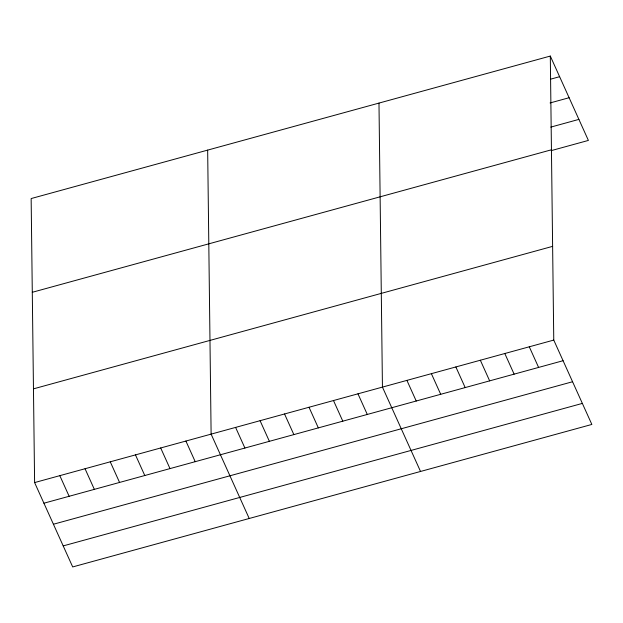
<?xml version="1.0" encoding="UTF-8"?>
<svg xmlns="http://www.w3.org/2000/svg" width="623" height="623" viewBox="0 0 623 623"><rect width="100%" height="100%" fill="white"/><g stroke="black" fill="none" stroke-linecap="round" stroke-linejoin="round"><path stroke-width="0.93" d="M550.304 56.062L31.15 198.558L34.608 482.576L72.696 566.938L591.85 424.442L553.761 340.08L550.304 56.062L588.392 140.424L551.223 150.626M550.553 79.183L559.618 76.691M550.078 102.951L569.111 97.725M550.794 127.108L578.892 119.39M32.295 292.288L551.441 149.793M33.471 388.853L552.617 246.358M34.608 482.576L553.761 340.08M43.922 503.205L563.075 360.709M53.422 524.239L572.568 381.743M63.203 545.904L582.357 403.408M529.285 346.801L538.599 367.43M504.809 353.514L514.123 374.15M480.341 360.234L489.655 380.863M455.865 366.955L465.179 387.584M431.389 373.668L440.702 394.297M406.912 380.388L416.226 401.017M420.533 471.463L382.444 387.101L378.979 103.083M357.968 393.822L367.282 414.451M333.492 400.542L342.806 421.171M309.016 407.255L318.33 427.892M284.54 413.976L293.861 434.605M260.071 420.696L269.385 441.325M235.595 427.409L244.909 448.038M249.208 518.492L211.119 434.13L207.661 150.112M185.903 441.053L195.217 461.682M160.687 447.968L170.001 468.605M135.471 454.891L144.785 475.52M110.255 461.814L119.569 482.443M85.04 468.737L94.353 489.367M59.824 475.653L69.137 496.29"/></g></svg>
